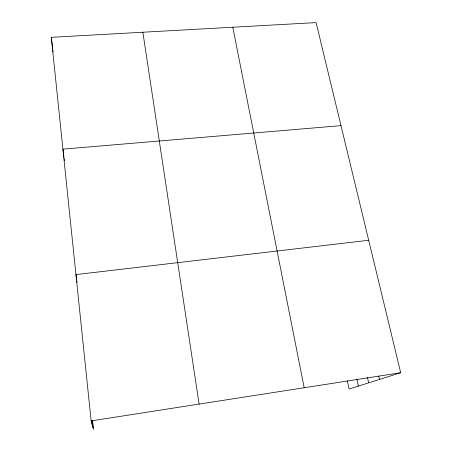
<?xml version="1.0" encoding="UTF-8"?>
<svg xmlns="http://www.w3.org/2000/svg" width="452" height="452" viewBox="0 0 452 452"><rect width="100%" height="100%" fill="white"/><g stroke="black" fill="none" stroke-linecap="round" stroke-linejoin="round"><path stroke-width="0.68" d="M92.536 420.315L93.485 429.4L91.146 420.897L51.302 37.324L316.095 22.6L400.698 372.719L349.113 389.025L347.322 380.776M91.146 420.897L400.698 372.719M368.696 240.278L75.947 274.596L76.654 279.472M340.994 125.639L62.918 149.149L63.969 157.324M378.731 375.991L379.527 379.409M367.448 377.347L368.691 382.838M356.86 379.239L358.379 386.093M232.786 27.233L304.19 387.737M142.855 32.233L199.106 404.094M76.857 280.867L77.055 282.257M64.144 158.686L64.41 160.731M51.302 37.324L52.669 48.517M52.839 49.918L53.099 52.014M92.338 420.88L93.072 427.891M92.022 420.586L92.603 426.202M91.75 420.914L92.112 424.417"/></g></svg>
